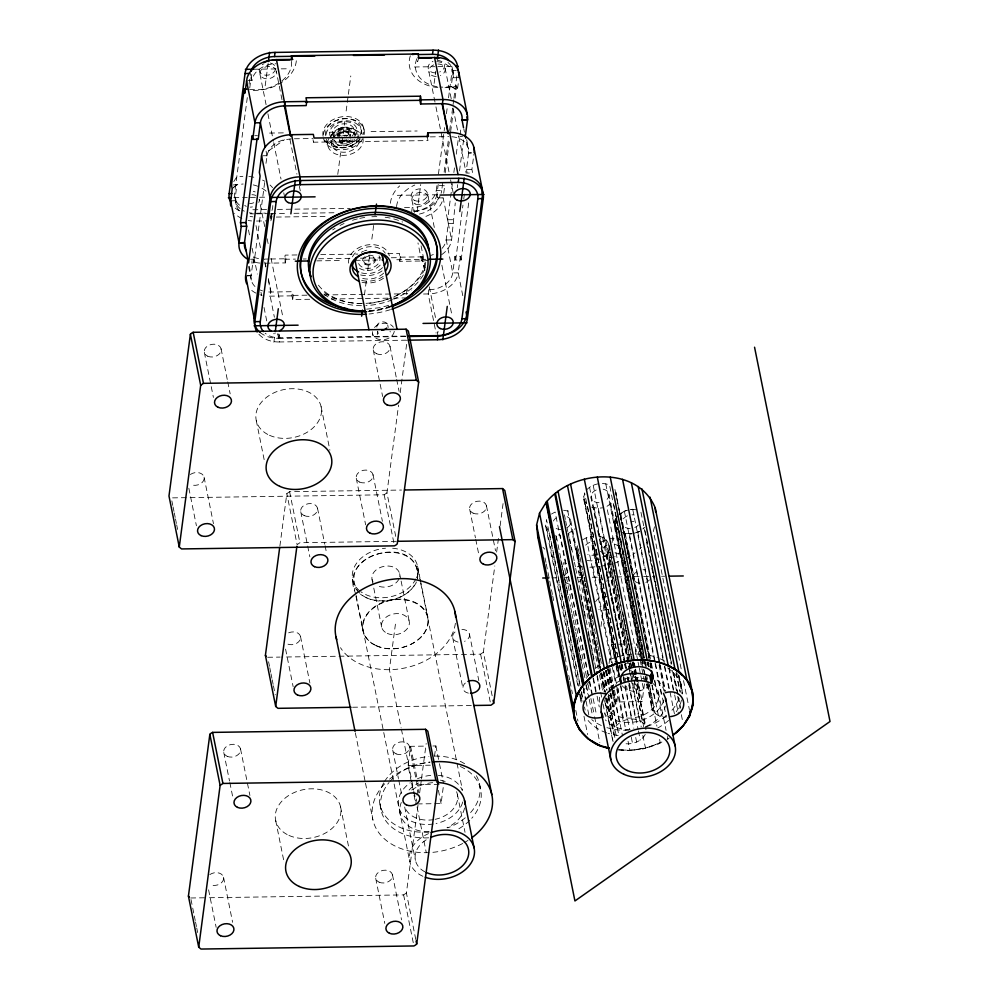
<?xml version="1.0" encoding="UTF-8"?>
<svg xmlns="http://www.w3.org/2000/svg" width="999" height="999" viewBox="0 0 999 999"><rect width="100%" height="100%" fill="white"/><g stroke="black" fill="none" stroke-linecap="round" stroke-linejoin="round"><path stroke-width="0.75" stroke-dasharray="5 3.75" d="M250.574 259.24L253.296 259.203L251.099 275.761A22.103 16.296 -11.3 0 0 255.944 287.387M451.86 136.726A22.103 16.296 -11.3 0 1 468.643 152.872L466.458 169.43L467.182 173.089L472.639 173.014L471.903 169.355L473.901 154.296M270.866 220.816L272.003 216.696L271.266 213.037L270.866 220.816L271.266 213.037L272.552 208.354A32.255 23.776 -11.3 0 0 272.789 204.433M443.718 193.269L444.755 185.339M265.971 163.386L267.47 153.546L269.505 149.35A22.103 16.296 -11.3 0 1 282.48 140.222L290.996 138.836M442.12 248.314A22.103 16.296 -11.3 0 0 446.141 239.997L448.339 223.426L447.602 219.768L452.847 180.12M454.945 256.368L455.681 260.027L461.126 259.952L460.389 256.293L454.945 256.368L452.747 272.927A22.103 16.296 -11.3 0 1 428.758 289.797L428.396 289.822M247.29 97.602L234.603 193.481A22.103 16.296 -11.3 0 0 241.383 206.493M249.063 84.191L250.499 73.427M239.211 210.689A22.103 16.296 -11.3 0 1 236.039 200.674L235.302 197.015L236.95 184.59L233.441 187.4M249.738 87.999L251.199 76.96A22.103 16.296 -11.3 0 1 252.51 72.652M265.185 85.777L268.381 61.538M251.311 262.899L254.033 262.862L264.735 182.03M265.11 263.199L285.352 262.912L284.615 259.253L285.165 255.12L297.54 254.945M273.876 342.22L275.1 333.004M285.352 262.912L285.901 258.778L285.165 255.12M406.406 340.184L279.358 341.97L279.895 337.837L279.171 334.178A22.103 16.296 -11.3 0 1 273.601 333.691M309.715 299.275L292.695 299.513L291.958 295.854L292.507 291.708L270.717 292.02A22.103 16.296 -11.3 0 1 265.147 291.533M292.695 299.513L293.244 295.367L292.507 291.708M427.235 136.925L427.972 140.584L313.524 142.195L313.898 139.435M279.895 546.003L286.825 493.618L289.598 491.67L401.511 490.047M337.762 174.388L340.584 153.059M341.983 142.545L344.767 121.516M346.154 111.001L348.176 95.779M348.376 94.256L350.786 75.974M364.46 294.867L366.283 281.156M367.669 270.642L370.254 251.124M371.853 239.098L373.663 225.399M428.746 260.19A27.635 20.38 -11.3 0 1 421.603 261.001L399.8 261.301L399.063 257.642L399.612 253.509L387.237 253.684M399.8 261.301L400.349 257.168L399.612 253.509M411.7 211.651L412.25 207.517A22.103 16.296 -11.3 0 0 436.238 190.647L441.695 190.572L443.119 179.795M417.132 211.738L420.741 184.503M434.128 83.404L435.739 71.179M406.406 294.243L406.955 290.11L411.551 290.047M395.729 536.388L386.95 492.844L398.576 405.032M400.212 392.707L407.142 340.322M436.238 190.647L437.062 184.49M438.436 174.088L444.605 127.535M446.428 113.686L447.527 105.444M448.539 97.827L452.135 70.592A22.103 16.296 -11.3 0 0 451.96 66.309M382.555 601.423L382.629 600.799M419.405 214.061A22.103 16.296 -11.3 0 0 437.687 197.839L436.95 194.181L438.236 184.515M458.229 83.691L457.355 90.122L451.211 86.538L452.847 74.113A22.103 16.296 -11.3 0 0 448.014 62.5M444.143 172.103L448.414 139.773M449.637 130.544L453.721 99.75M453.921 98.214L457.392 72.053M428.758 289.797L428.209 293.943L436.063 333.079M445.167 172.977L449.612 139.41M450.624 131.781L453.646 108.903M455.069 98.214L456.68 86.014L444.98 87.138A32.255 23.776 -11.3 0 1 439.847 87M453.858 172.49L454.47 167.907M456.281 154.183L458.703 135.876M460.039 135.015L461.038 127.61M395.429 624.163L389.398 669.705L401.086 727.647M441.67 254.67A27.635 20.38 -11.3 0 0 451.598 239.91L455.269 202.922M457.292 187.662L457.692 184.615M459.515 170.891L463.748 138.861M455.681 260.027L462.949 205.12M463.761 199.026L464.76 191.396M417.295 579.308C422.802 543.019 362.737 545.554 354.395 573.851C348.738 608.891 405.906 607.867 416.096 581.78M460.389 256.293L458.204 272.852L463.037 296.94M461.126 259.952L469.006 200.474M411.326 781.78L408.054 765.521L410.589 746.315L426.948 746.078M415.796 803.945L416.77 796.565M416.97 795.079L418.344 784.739L440.646 784.415M415.784 939.497L406.393 892.944L418.019 805.132M419.655 792.806L421.291 780.481M421.491 778.945L426.186 743.506M434.503 756.293L435.876 745.941L432.904 745.991M417.282 803.933L441.083 803.583L443.431 785.851M492.157 695.766L483.379 652.222L494.805 565.946M496.64 552.085L498.888 535.127M500.112 525.886L503.171 502.784M592.769 550.124L593.231 546.615M600.986 626.523L605.519 592.332M606.93 581.693L610.801 552.435L602.297 553.396L602.097 552.672A9.116 6.718 -11.4 0 1 609.565 544.205M612.1 542.569L613.049 535.452M609.078 663.523L611.625 644.318L636.912 643.955L643.169 674.987M644.467 683.853L642.12 701.585L616.833 701.96L618.593 688.661M635.539 654.295L636.912 643.955M627.235 551.273L627.36 548.039L625.998 544.355M260.152 332.517A27.635 20.38 -11.3 0 0 278.434 338.311L279.171 334.178M446.141 239.997L451.598 239.91L443.131 197.765L442.545 200.462A27.635 20.38 -11.3 0 1 423.788 217.12M654.495 526.748L653.396 531.181L681.38 669.954M418.768 57.63L417.632 61.751L416.895 58.092L415.596 62.787A32.255 23.776 -11.3 0 0 438.598 86.863M377.46 331.406L377.26 334.702M417.619 578.246C420.679 532.754 335.814 551.985 355.781 593.818M619.405 676.211L583.728 499.325L584.577 492.894L595.654 547.789L594.805 554.22L619.417 674.824M600.749 670.841L576.773 551.898L577.622 545.466L582.542 569.867M642.22 660.826L614.86 525.112L614.722 521.903L616.72 517.17L614.785 523.501L617.22 529.345M624.6 662.287L603.384 557.067C613.074 551.873 609.69 537.125 598.801 536.401M603.046 704.095L605.506 716.295C616.121 712.749 616.833 700.449 612.824 691.545M606.905 698.214L614.909 737.861C607.504 721.041 638.723 711.375 645.529 726.648C654.62 723.076 663.348 715.933 665.396 705.968M655.556 663.698L666.321 717.082C658.179 717.956 648.289 710.326 652.609 701.673L649.225 684.902M233.754 181.606L236.788 176.923A37.762 27.847 -11.3 0 1 242.869 176.336M416.321 582.504C405.844 601.286 377.834 607.067 360.602 594.33M617.956 515.759C614.447 519.505 613.736 526.036 617.819 529.632M645.254 734.44C641.246 741.795 632.03 744.867 624.063 743.506M270.13 217.158L272.652 213.848M644.18 527.559L642.931 528.971L644.405 527.672M650.187 684.877C643.181 692.532 628.521 694.193 621.865 685.289M639.422 549.238L641.47 547.277M386.95 492.844L384.178 494.792L171.241 497.889M586.613 489.872C592.345 483.816 601.848 481.843 609.552 485.002L620.616 539.897L616.833 538.723L609.34 538.661M574.15 560.751L568.618 533.304L575.199 528.671M637.749 660.539L606.693 506.518L613.286 501.885M620.679 513.049L619.205 514.36L626.373 510.377L620.679 513.049L650.499 660.963M618.93 514.91L624.437 511.213L628.471 509.927M483.379 652.222L480.606 654.17L281.668 657.067M406.393 892.944L403.621 894.904L207.792 897.751M232.205 188.774L236.95 184.59M268.681 150.774L284.415 139.71M600.624 542.157L608.379 538.836M625.998 558.404L635.052 552.959M355.07 143.569L356.368 142.807M396.253 541.321L299.9 542.719L297.115 544.68L286.825 493.618M551.473 514.06L555.119 512.037L588.011 675.199M582.592 539.835L586.238 537.812L593.206 536.201M637.824 532.305L639.647 531.293L635.764 532.954L637.824 532.305L664.572 664.972M667.082 739.198L669.28 737.974M612.649 563.736L601.523 566.183M613.998 563.261L623.401 559.952L643.081 657.554M633.666 533.391L637.712 532.117M595.367 555.581L598.139 554.707M587.162 560.514L591.346 560.876L599.737 559.09M619.717 676.36L618.506 676.748A32.88 24.238 -11.4 0 0 601.41 691.92M649.163 746.99L658.116 744.168L662.687 741.52L650.586 746.69L635.139 749.962L619.58 750.174M589.934 567.257L600.112 566.383M366.558 309.19L379.632 307.68A69.081 50.937 -11.3 0 0 389.797 304.92M591.608 507.142L598.301 508.291L602.597 507.817M632.717 509.24L630.569 509.49L634.802 509.428L632.717 509.24L664.073 664.785M632.267 533.553L625.349 533.516L621.64 532.355M629.432 534.078L631.568 533.841L623.364 533.129L629.432 534.078L655.257 662.175M633.716 749.974L643.056 748.925L660.302 742.944L659.078 736.85M232.842 184.99L243.182 184.003M471.366 152.972L468.631 153.147L465.634 138.174M400.349 257.168L422.152 256.855A22.103 16.296 -11.3 0 0 425.012 256.681M247.015 275.761L251.111 275.499M436.8 61.626A22.103 16.296 -11.3 0 1 453.583 77.785L459.016 77.572M230.607 200.886L236.039 200.674M430.307 136.875L448.688 136.601M256.531 221.041L267.994 220.866M269.056 259.028L264.46 259.091L265.959 266.583M270.579 259.003L285.901 258.778M631.068 521.665L633.928 521.628M592.981 548.451L594.892 548.426M551.947 577.872L559.527 577.759M563.948 577.697L569.942 577.609M577.434 577.497L584.865 577.397M592.32 577.285L601.448 577.147M607.542 577.06L615.147 576.96M616.67 576.935L642.145 576.56M643.643 576.535L654.07 576.386M661.588 576.273L664.685 576.236M267.67 657.267L280.107 657.092M625.449 663.286L634.365 663.161L635.264 667.594M352.572 707.242L472.252 705.506M408.054 765.521L430.357 765.197M190.697 897.989L206.231 897.764M253.546 69.243L279.695 68.881M281.231 68.856L289.41 68.744M414.323 66.983L434.802 66.696M437.874 66.658L452.909 66.446M452.135 70.592L456.231 70.529M269.58 133.067L286.488 132.83M329.533 132.23L357.217 131.843M371.054 131.643L417.157 130.994M254.745 135.702L257.467 135.664M459.852 136.488L462.574 136.451M294.418 138.774L312.787 138.536M262.912 155.769L266.995 155.707M468.643 152.872L471.366 152.835M466.458 169.43L471.903 169.355M233.828 197.627L247.327 197.44M250.399 197.39L258.092 197.278M259.628 197.265L266.97 197.153M397.327 195.329L438.636 194.743M266.596 209.565L254.208 209.74A22.103 16.296 -11.3 0 1 251.373 209.628M277.447 209.403L350.274 208.379M404.508 207.617L412.25 207.517M254.92 213.262L265.322 213.124M256.755 213.836L269.156 213.661M270.704 213.636L287.749 213.399M293.943 213.311L335.776 212.725M276.298 217.07L328.758 216.333M447.602 219.768L453.047 219.693M448.339 223.426L453.783 223.351M320.741 254.608L357.854 254.096M284.615 259.253L295.442 259.103M303.184 258.991L306.268 258.953M318.644 258.778L352.672 258.291M360.402 258.192L380.507 257.904M391.333 257.754L399.063 257.642M316.795 260.864L341.383 260.514M355.219 260.327L382.904 259.94M396.753 259.74L425.949 259.328M247.015 275.824L251.099 275.761L249.013 265.01M293.244 295.367L307.168 295.18M324.176 294.942L407.692 293.768L406.955 290.11M291.958 295.854L270.167 296.154A27.635 20.38 -11.3 0 1 266.633 296.029M423.539 294.006L428.209 293.943A27.635 20.38 -11.3 0 0 458.204 272.852L452.747 272.927L446.203 239.723M331.356 298.963L363.836 298.514M365.384 298.489L391.683 298.127M393.219 298.102L405.594 297.927M405.407 336.064L279.895 337.837A22.103 16.296 -11.3 0 1 265.135 333.204M278.446 338.311L405.681 336.526M247.889 80.569L251.935 80.619A22.103 16.296 -11.3 0 1 275.936 63.749M437.687 197.839L443.081 197.902M582.242 566.845L577.634 566.595L598.239 668.768M618.743 749.812L629.907 750.411L645.516 748.139L642.607 734.402M249.563 89.373L255.657 89.798A32.255 23.776 -11.3 0 0 278.921 83.092M439.335 185.414L444.692 185.789M632.692 509.453L636.788 509.815M563.511 510.252L570.204 511.401M614.934 552.784L625.449 555.144M630.107 729.794C621.153 729.582 611.238 727.247 605.444 719.892M618.244 749.912L629.907 750.411L628.059 741.258M336.089 147.103L337.5 147.29M566.358 563.523L563.536 562.749L586.913 678.646M451.211 86.538L457.417 89.673L456.68 86.014L449.95 87.15A37.762 27.847 -11.3 0 1 443.868 87.725M551.698 556.143L554.32 557.604M608.366 694.792L611.488 696.715L610.876 693.668M618.568 530.457L619.904 531.58M542.894 547.215L544.855 549.2M614.86 525.112L618.344 530.619L646.328 669.38M583.728 499.325L587.225 504.832M576.773 551.898L580.269 557.405M580.019 685.901L546.503 519.68L545.641 526.111L549.138 531.618L580.194 685.639M358.366 591.82L356.131 589.31L353.671 583.416M351.124 145.754L352.247 147.527L351.81 145.33M602.297 553.396L602.784 554.308A9.116 6.718 -11.4 0 0 612.474 557.342M614.934 489.46L650.299 661.7M683.528 680.619L689.372 709.602M680.481 681.605L681.618 687.275M678.958 675.287L682.654 693.593M678.333 675.374L682.03 693.668M676.261 672.564L680.257 692.394M676.073 672.839L679.77 691.133M645.017 530.719L652.397 567.32M652.709 568.843L653.633 573.414M653.933 574.937L654.857 579.52M655.169 581.043L656.093 585.614M656.393 587.137L657.317 591.72M657.629 593.244L671.778 663.386M673.613 672.539L678.234 695.416M678.533 696.94L680.694 707.617M640.971 512.312L671.728 664.81M673.264 672.439L677.26 692.257M646.578 542.37L671.178 664.372M672.414 670.466L676.41 690.297M677.634 696.39L680.094 708.591M681.33 714.685L682.866 722.314M669.143 667.519L674.362 693.443M674.675 694.967L678.371 713.274M668.868 668.206L673.788 692.594M664.884 666.495L674.412 713.773M664.385 666.308L669.305 690.709M660.152 664.747L665.384 690.671M659.49 663.748L665.322 692.719M659.103 665.034L664.335 690.958M624.325 511.026L654.757 662M655.069 663.523L661.213 694.018M658.378 692.22L666.058 730.344M667.295 736.438L667.906 739.485M625.249 533.716L651.086 661.813M651.385 663.348L652.622 669.442M654.77 680.119L662.15 716.72M650.811 662.499L652.035 668.593M654.495 680.794L657.567 696.041M650.599 663.224L651.523 667.807M627.36 515.809A9.116 6.718 -11.4 0 0 622.152 523.563L633.216 578.458A9.116 6.718 -11.4 0 0 641.233 583.391M616.907 498.688L649.812 661.862M650.124 663.386L651.048 667.956M615.546 492.507L649.675 661.775M649.987 663.311L651.523 670.928M648.214 662.037L649.138 666.608M648.026 662.3L648.95 666.87M647.614 662.162L648.526 666.733M652.222 685.039L658.366 715.534M647.252 662.05L647.864 665.109M651.86 684.927L654.632 698.651M647.027 662.162L647.652 665.222M613.898 504.932L615.134 511.026M615.434 512.562L616.358 517.132M616.67 518.656L617.594 523.226M617.894 524.75L618.818 529.333M619.13 530.856L624.974 559.827M625.274 561.351L626.198 565.933M626.51 567.457L627.422 572.027M627.734 573.551L628.658 578.134M628.97 579.657L637.574 622.352M637.886 623.875L638.811 628.458M639.11 629.982L640.034 634.552M640.347 636.076L641.271 640.646M641.57 642.182L642.494 646.753M642.807 648.276L644.343 655.906M645.566 662L646.191 665.047M620.928 541.421L644.904 660.376M645.217 661.9L646.44 667.994M649.4 684.64L655.244 713.611M615.709 518.681L644.305 660.501M644.605 662.025L645.229 665.072M643.393 659.078L644.617 665.172M646.465 674.325L647.702 680.431M648.001 681.955L656.917 726.173M616.096 528.084L642.844 660.751M646.228 677.522L647.152 682.105M647.452 683.628L652.984 711.076M614.722 521.903L642.095 657.617M642.394 659.153L643.319 663.723M647.627 685.077L651.623 704.894M608.853 493.931L619.942 548.876M644.068 669.979L644.992 674.55M645.292 676.073L646.528 682.18M646.828 683.703L651.748 708.104M610.339 504.495L643.244 667.657M643.556 669.193L644.78 675.287M645.092 676.81L646.316 682.916M646.628 684.44L647.24 687.487M605.769 483.816L641.433 660.714M641.745 662.237L642.669 666.808M643.468 676.473L644.655 682.379M638.061 662.062L638.985 666.633M639.298 668.156L640.521 674.263M640.834 675.786L642.057 681.88M642.369 683.403L643.593 689.51M635.564 669.068L642.12 701.585M633.641 661.837L634.877 667.931M635.189 669.455L637.649 681.655M637.949 683.179L639.485 690.809M633.279 662.362L634.203 666.932M609.203 545.017L612.587 561.788M612.899 563.311L613.811 567.882M614.123 569.405L615.047 573.988M615.359 575.511L616.271 580.082M616.583 581.605L617.507 586.188M617.807 587.712L618.731 592.282M619.043 593.806L619.967 598.389M622.727 612.112L623.651 616.683M623.963 618.206L624.887 622.789M625.187 624.313L626.111 628.883M626.423 630.406L627.347 634.989M627.647 636.513L631.343 654.807M631.655 656.331L632.567 660.913M632.879 662.437L634.115 668.531M634.415 670.054L635.339 674.637M635.651 676.161L636.875 682.255M637.187 683.778L646.103 728.009M609.64 549.737L632.092 661.063L607.966 542.045M632.392 662.587L634.852 674.787M635.164 676.311L645.928 729.682M632.255 662.512L634.715 674.712M635.027 676.236L644.867 725.037M608.354 551.436L630.494 661.238M630.794 662.762L643.718 726.81M605.706 539.51L630.307 661.5M630.619 663.024L642.607 722.502M598.301 508.291L629.358 662.312M629.67 663.848L630.594 668.418M630.893 669.942L631.818 674.512M632.13 676.048L633.354 682.142M633.666 683.666L635.202 691.296M593.194 485.239L628.87 662.137M629.17 663.661L630.094 668.231M606.318 554.457L641.221 726.797M602.584 537.574L629.033 668.731M629.333 670.254L639.485 720.579M594.13 507.942L625.187 661.95M625.486 663.486L626.41 668.056M628.259 677.21L629.183 681.78M629.495 683.304L631.031 690.933M589.547 487.262L624.912 662.637M625.224 664.16L626.448 670.254M624.912 663.811L625.836 668.393M627.672 677.547L628.596 682.117M628.908 683.641L638.124 729.395M638.436 730.918L640.284 740.059M596.228 489.972A9.116 6.718 -11.4 0 0 591.021 497.714L624.325 662.974M624.637 664.497L625.249 667.544M627.097 676.698L635.701 719.392M622.015 663.823L623.251 669.917M624.787 677.547L627.247 689.747M621.665 663.723L622.901 669.817M620.953 664.31L622.177 670.416M623.413 676.51L633.865 728.358M635.714 737.512L636.638 742.082M620.766 665.659L622.002 671.753M623.226 677.859L631.53 719.03M587.537 506.356L618.281 658.853M619.517 664.947L621.053 672.577M595.966 549.313L618.094 659.115M619.33 665.209L620.554 671.316M584.964 502.297L617.557 663.935M617.869 665.459L619.405 673.089M583.603 496.116L617.419 663.86M617.732 665.384L619.268 673.014M595.629 560.389L618.993 676.286M620.841 685.439L629.757 729.657M631.293 737.287L632.529 743.381M590.347 536.525L616.171 664.61M616.483 666.146L618.631 676.81M620.479 685.963L627.247 719.517M611.625 644.318L615.796 665.009M616.096 666.483L618.181 676.835M593.006 567.42L625.911 730.581M586.238 537.812L612.062 665.908M612.375 667.444L616.371 687.262M616.683 688.786L623.139 720.816M609.977 667.956L614.148 688.648M614.447 690.134L616.833 701.96M609.003 668.781L612.999 688.611M613.299 690.134L622.527 735.888M608.728 669.467L612.724 689.285M613.036 690.809L619.492 722.839M608.216 668.668L612.524 690.022M607.729 668.831L611.425 687.125M611.725 688.648L615.109 705.431M607.592 668.743L611.9 690.097M612.2 691.62L613.748 699.25M606.443 670.529L609.827 687.3M611.051 693.393L614.123 708.653M606.256 670.791L609.64 687.562M605.831 670.654L610.139 691.995M610.451 693.531L619.055 736.226M605.481 670.541L609.79 691.895M610.089 693.418L616.545 725.449M604.108 672.015L607.479 688.798M608.716 694.892L612.1 711.663M603.746 671.915L607.13 688.686M584.265 577.235L585.189 581.805M585.489 583.329L586.413 587.899M586.725 589.435L591.333 612.3M591.645 613.823L592.569 618.406M603.321 671.778L607.017 690.072M608.241 696.178L616.545 737.349M582.854 571.391L583.766 575.973M584.078 577.497L585.002 582.067M585.314 583.591L586.226 588.174M586.538 589.697L591.146 612.562M591.458 614.098L592.382 618.668M592.682 620.192L596.378 638.486M596.69 640.022L597.602 644.592M597.914 646.116L598.838 650.686M599.15 652.222L600.062 656.793M600.374 658.316L601.91 665.946M603.146 672.04L606.83 690.346M608.066 696.44L614.522 728.458M578.009 554.87L600.761 667.719M601.985 673.813L605.681 692.12M576.635 548.688L600.624 667.644M601.848 673.738L605.544 692.032M606.768 698.139L613.536 731.693M570.779 520.779L581.855 575.674M601.061 672.364L605.057 692.195M606.293 698.289L613.673 734.889M572.265 531.281L600.549 671.578M600.861 673.101L604.545 691.408M605.781 697.502L609.165 714.273M567.682 510.614L599.35 667.682M600.586 673.776L604.27 692.082M605.406 703.471L613.086 741.595M599.462 674.874L602.847 691.645M604.695 700.799L612.999 741.97M574.45 562.275L575.374 566.858M575.686 568.381L587.986 629.382M588.299 630.906L589.21 635.476M589.522 637L596.903 673.601M597.215 675.124L601.823 698.001M564.435 514.822L565.359 519.393M565.659 520.929L566.583 525.499M566.895 527.022L567.819 531.593M568.119 533.129L569.043 537.699M569.355 539.223L570.279 543.793M570.579 545.317L571.503 549.9M580.731 595.641L581.655 600.224M581.955 601.748L582.879 606.318M583.191 607.842L584.115 612.424M584.415 613.948L585.339 618.518M588.111 632.242L589.035 636.825M589.335 638.349L590.259 642.919M590.571 644.442L591.495 649.025M591.795 650.549L592.719 655.119M593.031 656.643L593.955 661.213M597.027 676.473L600.099 691.72M593.406 677.946L596.79 694.73M597.102 696.253L599.25 706.93M593.044 678.483L596.116 693.731M588.511 675.386L560.214 535.089L556.043 534.727L570.491 606.405M589.735 681.48L596.503 715.034M589.248 681.306L591.708 693.506M588.136 684.752L589.672 692.369M590.909 698.476L594.293 715.247M594.592 716.77L599.825 742.694M570.804 607.929L571.728 612.499M572.027 614.023L572.951 618.593M573.264 620.129L574.188 624.7M574.487 626.223L575.412 630.794M575.724 632.33L576.648 636.9M576.947 638.423L584.952 678.071M586.488 685.701L588.948 697.901M589.248 699.425L592.632 716.196M555.769 535.402L556.693 539.984M560.689 559.802L561.613 564.373M561.925 565.909L562.849 570.479M563.149 572.002L564.073 576.573M564.385 578.109L565.309 582.679M565.609 584.203L566.533 588.773M566.845 590.297L567.769 594.88M576.985 640.621L577.909 645.204M578.221 646.728L579.145 651.298M579.445 652.822L580.369 657.404M580.681 658.928L581.605 663.498M585.901 684.852L587.749 694.005M583.316 687.562L585.776 699.762M586.088 701.286L589.16 716.533M583.279 688.985L585.426 699.662M581.43 691.745L582.966 699.362M584.502 706.992L585.114 710.039M581.243 692.007L583.391 702.684M546.89 529.083L578.558 686.151M580.094 693.781L581.63 701.41M545.641 526.111L578.246 687.762M579.47 693.855L581.206 702.534M583.978 716.258L587.662 734.552M545.042 557.892L545.966 562.462M546.278 563.985L552.422 594.48M552.734 596.003L553.658 600.586M557.654 620.404L558.578 624.987M558.878 626.51L559.802 631.081M560.114 632.604L561.038 637.187M561.338 638.711L562.262 643.281M562.574 644.805L563.498 649.387M563.798 650.911L564.722 655.481M565.034 657.005L568.419 673.788M568.718 675.312L569.642 679.882M569.954 681.405L572.415 693.606M575.799 710.376L577.946 721.053M486.438 505.744L495.529 550.799M469.68 509.303L475.437 537.837M475.736 539.335L478.771 554.358M480.606 654.17L490.596 703.733M461.925 629.445A8.566 6.319 -11.4 0 1 469.455 634.09L478.833 680.631M452.697 637.637L462.987 688.698M479.445 783.603L480.581 789.272M390.01 346.366L396.366 377.897M396.678 379.408L399.101 391.421M417.532 566.033L419.955 578.046M420.254 579.545L427.834 617.082M418.007 569.755L420.404 581.643M420.704 583.129L462.4 789.947M373.251 349.925L382.642 396.478M457.342 794.205L465.034 832.329M435.876 745.941L439.16 762.2M439.46 763.686L443.331 782.891M384.178 494.792L393.868 542.844M399.625 573.651L400.824 579.595M401.123 581.093L409.215 621.228M438.399 790.284L441.083 803.583M373.014 474.7L382.405 521.253M410.589 746.315L417.744 781.78M356.256 478.259L365.646 524.812M409.465 746.478L418.843 793.019M372.053 579.507L381.655 627.085M401.398 729.17L413.698 790.172M413.998 791.695L415.846 800.848M417.082 806.942L426.298 852.696M411.625 783.253L413.711 793.606M414.011 795.079L415.197 800.998M404.682 806.98L415.434 860.364M392.707 750.024L398.451 778.558M398.763 780.069L402.085 796.578M321.104 406.655L329.882 450.199M356.081 595.304L409.765 861.563M352.672 579.807L354.782 590.322M355.994 596.328L362.962 630.869M403.621 894.904L413.311 942.956M379.982 804.719L381.131 810.401M392.47 874.812L401.548 919.854M317.507 508.204L324.775 544.243M325.087 545.741L326.598 553.246M355.344 732.854L365.184 781.655M365.497 783.179L372.877 819.779M375.711 878.371L384.79 923.413M300.761 511.763L309.84 556.805M289.598 491.67L299.9 542.719M340.547 806.755L348.726 847.302M300.524 636.538L309.902 683.091M256.243 420.429L264.723 462.475M285.577 649.113L293.144 686.65M221.079 348.826L227.435 380.357M227.747 381.855L230.17 393.868M268.581 661.775L269.493 666.283M269.792 667.782L270.704 672.29M271.004 673.788L271.915 678.296M272.215 679.795L273.127 684.303M273.426 685.801L275.249 694.804M204.32 352.385L213.411 397.427M275.687 820.541L284.166 862.587M204.083 477.16L213.474 523.713M188.848 488.224L196.416 525.761M240.534 748.925L249.912 795.479M223.776 752.484L229.52 781.018M229.832 782.517L232.854 797.539M171.853 500.886L172.765 505.394M173.064 506.893L173.976 511.401M174.276 512.899L175.175 517.407M175.487 518.906L176.386 523.414M176.698 524.912L177.597 529.42M223.539 877.259L232.617 922.314M208.591 889.834L216.159 927.372M190.996 899.5L194.018 914.51M194.33 916.008L195.23 920.516M195.542 922.015L196.441 926.523M196.741 928.021L197.652 932.529M452.672 69.843L453.409 73.501M466.67 139.61L468.469 148.601M452.847 74.113L453.583 77.785M463.836 128.921L464.435 132.18M437.874 63.998A8.292 6.119 -11.3 0 1 445.154 68.494L451.248 98.876M453.084 107.992L457.654 130.769M458.866 136.851L466.183 173.302M433.678 64.885A8.292 6.119 -11.3 0 0 428.933 71.928L435.639 105.345M435.951 106.868L449.051 172.19M450.574 179.783L453.321 193.456M428.159 196.828L434.865 230.245M441.87 265.185L451.935 315.322M411.95 200.262L414.385 212.425M421.091 245.841L425.961 270.142M429.32 286.85L435.714 318.756M424.85 270.329L422.152 256.855L421.603 261.001L417.982 242.932M437.949 335.614L437.212 331.955A22.103 16.296 -11.3 0 0 440.072 331.768M421.79 256.88L424.5 270.354M363.636 127.735L364.086 129.932M361.376 130.507L362.15 134.353M354.92 133.404L355.282 135.227A11.051 8.154 -11.3 0 0 344.131 129.333A11.051 8.154 -11.3 0 0 333.566 137.675M350.587 134.316L350.736 135.052M390.085 331.218L390.234 331.955M349.662 135.277L350.249 138.212M387.687 324.862L388.211 327.497M377.672 331.106L378.196 333.741M372.565 333.791L372.939 335.627M331.83 144.78L330.956 140.384A13.811 10.19 -11.3 0 0 343.094 147.877A13.811 10.19 -11.3 0 0 357.28 140.022M326.498 139.236L327.784 145.642M313.037 139.748L313.524 142.195M282.005 99.725L276.211 70.867A8.292 6.119 -11.3 0 1 265.871 78.721A8.292 6.119 -11.3 0 1 261.875 69.118A8.292 6.119 -11.3 0 1 275.587 69.381M289.922 139.223L296.928 174.163M299.375 186.313L300.287 190.871M259.99 74.301L266.084 104.683M267.919 113.799L273.401 141.146M273.701 142.657L281.019 179.121M283.766 192.795L284.365 195.829M251.199 76.96L251.935 80.619M266.096 151.211L266.945 155.981M264.698 226.548L259.216 199.201A8.292 6.119 -11.3 0 1 257.779 203.933M267.145 238.699L268.356 244.78M271.104 258.454L282.992 317.694M268.356 278.559L271.066 292.033M264.71 262.075L265.909 268.069M268.306 280.045L270.717 292.02L270.167 296.154L274.388 317.232M256.006 225.587L261.139 251.174M277.71 333.791L278.621 338.311M248.489 229.982L249.7 236.064M252.135 248.214L257.317 274.038M260.976 292.27L261.588 295.304M264.023 307.455L267.382 324.163M253.296 259.203L254.033 262.862M235.477 201.286L236.214 204.945M248.576 266.571L251.273 280.045M616.171 492.432L616.296 495.641M291.558 61.414L291.596 64.523A32.255 23.776 -11.3 0 1 279.945 82.405M456.555 791.707A27.073 19.968 -11.4 0 1 435.177 819.33M433.791 819.592A27.073 19.968 -11.4 0 1 404.707 806.717M409.078 790.022A27.073 19.968 -11.4 0 1 418.569 783.029M440.359 780.144A27.073 19.968 -11.4 0 1 445.379 781.58M462.762 801.935A32.88 24.238 -11.4 0 1 436.101 823.501M433.279 824.013A32.88 24.238 -11.4 0 1 400.587 811.625A32.88 24.238 -11.4 0 1 410.239 782.754M417.47 778.733A32.88 24.238 -11.4 0 1 432.704 775.249M438.324 775.349A32.88 24.238 -11.4 0 1 462.3 790.571M422.889 876.298A32.88 24.238 -11.4 0 1 428.534 833.641M424.862 871.815A27.073 19.968 -11.4 0 1 428.409 838.548M464.547 807.966A32.88 24.238 -11.4 0 1 446.99 827.684M429.071 831.792A32.88 24.238 -11.4 0 1 401.298 802.484M411.713 790.072A32.88 24.238 -11.4 0 1 434.19 782.567M467.969 840.409A60.789 44.818 -11.4 0 1 464.036 842.756M462.674 843.493A60.789 44.818 -11.4 0 1 386.7 840.783A60.789 44.818 -11.4 0 1 385.327 783.091M389.548 779.17A60.789 44.818 -11.4 0 1 429.77 762.2M455.382 623.289A60.789 44.818 -11.4 0 1 405.119 667.919A60.789 44.818 -11.4 0 1 340.509 647.689M398.901 579.12A14.098 10.39 -11.4 0 1 377.684 585.826M373.102 582.03A14.098 10.39 -11.4 0 1 383.591 566.433A14.098 10.39 -11.4 0 1 399.737 576.373M288.649 632.817A8.566 6.319 -11.4 0 1 300.587 638.199A8.566 6.319 -11.4 0 1 287.188 643.93M392.632 548.226A33.154 24.451 -11.4 0 1 416.396 577.622M415.834 578.896A33.154 24.451 -11.4 0 1 360.776 591.695M359.652 590.821A33.154 24.451 -11.4 0 1 355.507 564.872A33.154 24.451 -11.4 0 1 385.539 548.214M469.455 634.09A8.566 6.319 -11.4 0 1 464.56 641.358M458.066 642.095A8.566 6.319 -11.4 0 1 455.694 631.418M468.356 693.144A8.566 6.319 -11.4 0 1 465.996 682.467M663.798 699.949A32.88 24.238 -11.4 0 1 637.974 721.328A32.88 24.238 -11.4 0 1 604.645 713.711M599.35 702.16A32.88 24.238 -11.4 0 1 599.987 695.741M657.117 680.094A32.88 24.238 -11.4 0 1 664.048 691.008M652.672 683.216A27.073 19.968 -11.4 0 1 639.622 716.433A27.073 19.968 -11.4 0 1 605.182 698.226M610.114 688.036A27.073 19.968 -11.4 0 1 647.564 680.082M599.987 543.531A9.116 6.718 -11.4 0 1 600.324 551.76M596.703 554.308A9.116 6.718 -11.4 0 1 587.712 554.433M585.651 545.154A9.116 6.718 -11.4 0 1 593.893 541.62M567.145 516.683A9.116 6.718 -11.4 0 1 567.582 527.41M560.963 529.495A9.116 6.718 -11.4 0 1 554.87 527.597M553.409 521.028A9.116 6.718 -11.4 0 1 556.143 517.932M638.411 524.962A9.116 6.718 -11.4 0 1 634.777 527.509M630.169 528.496A9.116 6.718 -11.4 0 1 622.152 523.563M631.98 514.835A9.116 6.718 -11.4 0 1 634.278 515.034M578.209 571.59A9.116 6.718 -11.4 0 1 578.646 582.305M569.73 584.203A9.116 6.718 -11.4 0 1 565.933 582.492M564.485 575.923A9.116 6.718 -11.4 0 1 567.22 572.827M611.051 598.426A9.116 6.718 -11.4 0 1 612.512 604.994M607.767 609.203A9.116 6.718 -11.4 0 1 598.776 609.34M595.604 601.71A9.116 6.718 -11.4 0 1 607.255 596.715M649.475 579.87A9.116 6.718 -11.4 0 1 645.854 582.417M633.154 576.698A9.116 6.718 -11.4 0 1 638.423 570.716M643.044 569.73A9.116 6.718 -11.4 0 1 645.342 569.929M614.223 544.143A9.116 6.718 -11.4 0 1 619.467 552.422L618.356 554.083A9.116 6.718 -11.4 0 1 614.735 556.63M603.134 489.185A9.116 6.718 -11.4 0 1 605.656 500.561M599.038 502.647A9.116 6.718 -11.4 0 1 591.021 497.714M681.505 699.949A50.837 37.487 -11.4 0 1 676.273 711.738M668.593 720.454A50.837 37.487 -11.4 0 1 657.779 727.959M618.206 735.476A50.837 37.487 -11.4 0 1 608.041 733.303M606.593 732.829A50.837 37.487 -11.4 0 1 585.951 717.519M581.518 701.398A50.837 37.487 -11.4 0 1 589.16 681.643M667.594 667.944A50.837 37.487 -11.4 0 1 682.03 697.115M679.07 698.538A50.837 37.487 -11.4 0 1 671.64 710.576M666.296 715.771A50.837 37.487 -11.4 0 1 645.978 726.847M628.608 730.144A50.837 37.487 -11.4 0 1 606.905 727.634M601.311 725.511A50.837 37.487 -11.4 0 1 591.733 719.617M580.744 701.36A50.837 37.487 -11.4 0 1 580.456 694.305M586.363 678.271A50.837 37.487 -11.4 0 1 589.847 673.751M595.192 668.568A50.837 37.487 -11.4 0 1 602.372 663.461M610.052 659.552A50.837 37.487 -11.4 0 1 629.944 654.42M635.789 654.083A50.837 37.487 -11.4 0 1 644.43 654.532M648.588 655.194A50.837 37.487 -11.4 0 1 657.454 657.692M660.177 658.816A50.837 37.487 -11.4 0 1 665.272 661.513M677.422 673.713A50.837 37.487 -11.4 0 1 680.881 691.445M209.79 874.6A8.566 6.319 -11.4 0 1 221.241 874.05A8.566 6.319 -11.4 0 1 221.591 882.629A8.566 6.319 -11.4 0 1 210.202 884.664M190.334 474.488A8.566 6.319 -11.4 0 1 201.786 473.951A8.566 6.319 -11.4 0 1 202.148 482.517A8.566 6.319 -11.4 0 1 190.747 484.552M252.435 206.893A8.292 6.119 -11.3 0 1 250.287 207.13M246.303 206.356A8.292 6.119 -11.3 0 1 244.743 205.394M251.935 194.718A8.292 6.119 -11.3 0 1 255.906 195.492M445.154 68.494A8.292 6.119 -11.3 0 1 440.422 75.524M436.226 76.424A8.292 6.119 -11.3 0 1 428.933 71.928M251.561 220.941A27.635 20.38 -11.3 0 1 248.139 220.467M241.845 218.481A27.635 20.38 -11.3 0 1 234.553 213.274M260.027 263.099A27.635 20.38 -11.3 0 1 251.286 261.064M262.1 295.317A27.635 20.38 -11.3 0 1 259.94 294.73M255.956 293.119A27.635 20.38 -11.3 0 1 251.698 290.372M437.862 87.562A37.762 27.847 -11.3 0 1 410.327 55.769M390.397 203.259A37.762 27.847 -11.3 0 1 399.662 185.889M248.876 176.498A37.762 27.847 -11.3 0 1 257.405 178.122M262.55 180.095A37.762 27.847 -11.3 0 1 264.91 181.319M270.055 185.04A37.762 27.847 -11.3 0 1 272.577 187.675M296.341 60.802A37.762 27.847 -11.3 0 1 283.853 80.894M282.692 81.731A37.762 27.847 -11.3 0 1 251.248 90.285M323.102 136.326A20.729 15.285 -11.3 0 1 344.53 116.533A20.729 15.285 -11.3 0 1 363.137 134.453M360.04 139.548A20.729 15.285 -11.3 0 1 324.638 140.047M390.447 309.628A72.39 53.384 -11.3 0 1 369.081 313.986M396.553 206.606A32.255 23.776 -11.3 0 1 414.785 185.027M253.234 184.902A32.255 23.776 -11.3 0 1 257.842 186.289M262 188.249A32.255 23.776 -11.3 0 1 267.645 192.657M252.085 213.162A22.103 16.296 -11.3 0 1 249.35 212.787M244.305 211.201A22.103 16.296 -11.3 0 1 242.095 210.027M240.147 208.629A22.103 16.296 -11.3 0 1 235.302 197.015M436.95 194.181A22.103 16.296 -11.3 0 1 412.962 211.051M252.822 216.82A22.103 16.296 -11.3 0 1 250.075 216.446M382.555 267.645A17.957 13.249 -11.3 0 1 359.965 272.427M352.422 256.893A17.957 13.249 -11.3 0 1 368.519 246.828A17.957 13.249 -11.3 0 1 385.289 253.184M380.182 265.135A13.811 10.19 -11.3 0 1 358.466 267.582M361.351 252.322A13.811 10.19 -11.3 0 1 363.436 251.261M364.548 250.836A13.811 10.19 -11.3 0 1 366.858 250.187M376.873 327.16A5.532 4.071 -11.3 0 1 382.829 321.865A5.532 4.071 -11.3 0 1 387.4 327.01M394.28 331.343A11.051 8.154 -11.3 0 1 382.28 339.785A11.051 8.154 -11.3 0 1 372.477 331.656M374.488 327.497A11.051 8.154 -11.3 0 1 393.369 327.222M424.975 268.906A60.789 44.83 -11.3 0 1 393.381 296.953M388.049 299.001A60.789 44.83 -11.3 0 1 321.965 290.734M390.946 306.206A60.789 44.83 -11.3 0 1 368.406 310.989M391.396 305.806A58.029 42.795 -11.3 0 1 367.769 310.814M383.529 278.221A20.729 15.285 -11.3 0 1 360.814 281.905M383.166 276.398A20.729 15.285 -11.3 0 1 360.452 280.07M383.653 273.127A17.957 13.249 -11.3 0 1 361.064 277.922M333.204 135.852A11.051 8.154 -11.3 0 1 346.616 127.46A11.051 8.154 -11.3 0 1 354.345 137.687M352.997 139.698A11.051 8.154 -11.3 0 1 334.116 139.96M332.542 139.423A13.811 10.19 -11.3 0 0 343.981 152.26A13.811 10.19 -11.3 0 0 358.866 139.048L357.992 134.665A13.811 10.19 -11.3 0 0 344.056 127.285A13.811 10.19 -11.3 0 0 330.844 137.712M334.24 136.9A13.811 10.19 -11.3 0 1 357.842 136.576M323.376 134.515A20.729 15.285 -11.3 0 1 348.514 118.794A20.729 15.285 -11.3 0 1 363.024 137.974M362.312 139.261A20.729 15.285 -11.3 0 1 340.871 149.75A20.729 15.285 -11.3 0 1 323.539 138.524M326.099 134.478A17.957 13.249 -11.3 0 1 347.128 120.804A17.957 13.249 -11.3 0 1 360.939 136.326M360.452 137.475A17.957 13.249 -11.3 0 1 344.355 147.54A17.957 13.249 -11.3 0 1 327.585 141.171M362.924 138.187A17.957 13.249 -11.3 0 1 343.569 155.369A17.957 13.249 -11.3 0 1 328.708 138.674M330.906 135.402A17.957 13.249 -11.3 0 1 361.576 134.977M346.803 139.947A6.631 4.895 -11.3 0 1 340.259 140.047M337.562 135.789A6.631 4.895 -11.3 0 1 344.767 130.719A6.631 4.895 -11.3 0 1 350.649 135.602M349.962 140.347A5.532 4.071 -11.3 0 1 343.581 143.469A5.532 4.071 -11.3 0 1 339.385 139.435M342.582 135.802A5.532 4.071 -11.3 0 1 349.076 136.376M346.503 139.972A5.532 4.071 -11.3 0 1 341.046 140.047M338.798 136.501A5.532 4.071 -11.3 0 1 344.792 132.28A5.532 4.071 -11.3 0 1 349.7 136.351M354.72 139.523A11.051 8.154 -11.3 0 1 343.369 145.804A11.051 8.154 -11.3 0 1 333.654 139.81M348.414 139.872A6.631 4.895 -11.3 0 1 339.161 139.997M337.712 136.513A6.631 4.895 -11.3 0 1 344.905 131.456A6.631 4.895 -11.3 0 1 350.786 136.339M433.341 254.483A22.103 16.296 -11.3 0 1 430.656 255.482M262.537 290.871A22.103 16.296 -11.3 0 1 260.102 289.96M258.541 258.591A22.103 16.296 -11.3 0 1 251.286 255.844M379.058 255.856A11.051 8.154 -11.3 0 1 372.227 267.72A11.051 8.154 -11.3 0 1 358.254 262.425M382.068 270.904A20.729 15.285 -11.3 0 1 359.34 274.588M348.576 263.112A20.729 15.285 -11.3 0 1 366.645 245.042A20.729 15.285 -11.3 0 1 389.335 255.831M425.786 262.163A58.029 42.795 -11.3 0 1 392.694 297.377M391.321 297.939A58.029 42.795 -11.3 0 1 366.296 303.496M361.825 303.609A58.029 42.795 -11.3 0 1 317.42 283.766M332.667 229.957A58.029 42.795 -11.3 0 1 335.04 228.371M340.097 225.437A58.029 42.795 -11.3 0 1 344.081 223.476M352.485 220.28A58.029 42.795 -11.3 0 1 358.341 218.681M359.815 218.356A58.029 42.795 -11.3 0 1 365.784 217.32M371.84 216.758A58.029 42.795 -11.3 0 1 379.283 216.733M385.164 217.245A58.029 42.795 -11.3 0 1 402.659 222.078M423.339 274.9A60.789 44.83 -11.3 0 1 393.818 299.151M392.52 299.688A60.789 44.83 -11.3 0 1 365.871 305.582M361.476 305.682A60.789 44.83 -11.3 0 1 323.526 293.831M279.358 341.97A27.635 20.38 -11.3 0 1 258.803 334.178M390.234 307.105A69.081 50.937 -11.3 0 1 368.156 311.601M333.379 136.301A11.051 8.154 -11.3 0 1 344.468 123.751A11.051 8.154 -11.3 0 1 352.26 136.039M345.13 139.997A11.051 8.154 -11.3 0 1 339.485 140.072M330.881 137.375A13.811 10.19 -11.3 0 1 342.944 121.791A13.811 10.19 -11.3 0 1 356.181 134.528M351.074 139.835A13.811 10.19 -11.3 0 1 332.767 139.485M339.535 136.376A6.631 4.895 -11.3 0 1 338.786 128.908A6.631 4.895 -11.3 0 1 348.801 128.771A6.631 4.895 -11.3 0 1 346.066 136.289M341.433 136.051A5.532 4.071 -11.3 0 1 339.223 129.72A5.532 4.071 -11.3 0 1 348.151 129.595A5.532 4.071 -11.3 0 1 344.255 136.014M325.799 135.752A17.957 13.249 -11.3 0 1 345.154 118.581A17.957 13.249 -11.3 0 1 360.015 135.277M357.817 138.549A17.957 13.249 -11.3 0 1 327.834 139.947M437.162 60.464A8.292 6.119 -11.3 0 1 444.443 64.96A8.292 6.119 -11.3 0 1 439.71 71.99M435.514 72.89A8.292 6.119 -11.3 0 1 428.234 68.394A8.292 6.119 -11.3 0 1 432.967 61.351M270.304 63.024A8.292 6.119 -11.3 0 1 274.787 71.066A8.292 6.119 -11.3 0 1 263.199 74.725A8.292 6.119 -11.3 0 1 260.727 66.046M262.2 64.735A8.292 6.119 -11.3 0 1 264.023 63.736M253.771 202.71A8.292 6.119 -11.3 0 1 249.575 203.596M253.309 191.358A8.292 6.119 -11.3 0 1 255.195 191.958M253.659 213.873A27.635 20.38 -11.3 0 1 250.125 213.749M239.448 210.839A27.635 20.38 -11.3 0 1 233.117 206.081M441.695 190.572A27.635 20.38 -11.3 0 1 441.108 193.269M440.059 195.941A27.635 20.38 -11.3 0 1 412.899 211.613M460.289 766.483A50.837 37.487 -11.4 0 1 471.753 818.243M469.742 820.379A50.837 37.487 -11.4 0 1 458.004 829.257M428.721 837.811A50.837 37.487 -11.4 0 1 385.901 820.966A50.837 37.487 -11.4 0 1 389.023 782.517M389.96 781.418A50.837 37.487 -11.4 0 1 430.045 762.087M476.386 775.711A50.837 37.487 -11.4 0 1 470.604 812.574M465.259 817.769A50.837 37.487 -11.4 0 1 447.714 827.871M429.046 832.042A50.837 37.487 -11.4 0 1 383.853 782.617M384.565 781.43A50.837 37.487 -11.4 0 1 428.908 756.418M434.752 756.068A50.837 37.487 -11.4 0 1 467.669 765.871M376.398 645.729A32.88 24.238 -11.4 0 0 427.859 623.688A32.88 24.238 -11.4 0 0 382.043 603.059A32.88 24.238 -11.4 0 0 376.398 645.729M387.275 633.403A14.098 10.39 -11.4 0 0 409.328 623.963A14.098 10.39 -11.4 0 0 389.697 615.122A14.098 10.39 -11.4 0 0 387.275 633.403M304.171 515.596A8.566 6.319 -11.4 0 0 317.582 509.852A8.566 6.319 -11.4 0 0 305.644 504.483A8.566 6.319 -11.4 0 0 304.171 515.596M473.101 513.149A8.566 6.319 -11.4 0 0 486.513 507.405A8.566 6.319 -11.4 0 0 474.575 502.022A8.566 6.319 -11.4 0 0 473.101 513.149M376.198 645.729A33.154 24.451 -11.4 0 0 428.096 623.501A33.154 24.451 -11.4 0 0 381.893 602.697A33.154 24.451 -11.4 0 0 376.198 645.729M288.923 835.401A33.154 24.451 -11.4 0 0 340.809 813.174A33.154 24.451 -11.4 0 0 294.618 792.369A33.154 24.451 -11.4 0 0 288.923 835.401M379.133 882.204A8.566 6.319 -11.4 0 0 392.532 876.473A8.566 6.319 -11.4 0 0 380.594 871.091A8.566 6.319 -11.4 0 0 379.133 882.204M396.116 753.87A8.566 6.319 -11.4 0 0 409.528 748.126A8.566 6.319 -11.4 0 0 397.59 742.756A8.566 6.319 -11.4 0 0 396.116 753.87M227.185 756.318A8.566 6.319 -11.4 0 0 240.597 750.586A8.566 6.319 -11.4 0 0 228.659 745.204A8.566 6.319 -11.4 0 0 227.185 756.318M269.48 435.289A33.154 24.451 -11.4 0 0 321.366 413.062A33.154 24.451 -11.4 0 0 275.175 392.27A33.154 24.451 -11.4 0 0 269.48 435.289M359.677 482.105A8.566 6.319 -11.4 0 0 373.089 476.361A8.566 6.319 -11.4 0 0 361.151 470.991A8.566 6.319 -11.4 0 0 359.677 482.105M376.673 353.758A8.566 6.319 -11.4 0 0 390.085 348.027A8.566 6.319 -11.4 0 0 378.146 342.645A8.566 6.319 -11.4 0 0 376.673 353.758M207.742 356.218A8.566 6.319 -11.4 0 0 221.154 350.474A8.566 6.319 -11.4 0 0 209.216 345.105A8.566 6.319 -11.4 0 0 207.742 356.218M415.259 203.983A8.292 6.119 -11.3 0 0 428.234 198.439A8.292 6.119 -11.3 0 0 416.683 193.232A8.292 6.119 -11.3 0 0 415.259 203.983M365.222 264.485A6.631 4.895 -11.3 0 0 375.599 260.04A6.631 4.895 -11.3 0 0 366.371 255.869A6.631 4.895 -11.3 0 0 365.222 264.485M365.871 263.748A5.532 4.071 -11.3 0 0 374.513 260.052A5.532 4.071 -11.3 0 0 366.82 256.581A5.532 4.071 -11.3 0 0 365.871 263.748M414.548 200.449A8.292 6.119 -11.3 0 0 427.522 194.905A8.292 6.119 -11.3 0 0 415.971 189.698A8.292 6.119 -11.3 0 0 414.548 200.449"/><path stroke-width="1.5" d="M246.316 251.061A22.103 16.296 -11.3 0 1 244.493 242.832L246.691 226.261L245.954 222.602L257.068 138.724M244.88 93.107L247.078 77.984A27.635 20.38 -11.3 0 1 272.902 59.84L276.473 59.603L290.746 135.827M459.016 77.572L459.153 75A27.635 20.38 -11.3 0 0 438.062 57.517L418.169 57.642M190.397 334.24L168.981 496.003L179.271 547.065L181.543 548.938L394.468 545.854L396.004 544.992L397.24 543.893L418.668 382.13L408.366 331.081L406.106 329.195L193.169 332.292L191.633 333.142L190.397 334.24L200.687 385.302L179.271 547.065M231.431 203.858A27.635 20.38 -11.3 0 1 229.146 193.556L245.042 73.501A27.635 20.38 -11.3 0 1 275.037 52.41L433.079 50.187A27.635 20.38 -11.3 0 1 457.592 70.504M246.878 89.186L244.206 88.998L231.468 185.115L232.205 188.774L230.469 203.446A27.635 20.38 -11.3 0 0 230.806 206.094M247.54 259.178A27.635 20.38 -11.3 0 1 239.048 242.907L241.234 226.348L240.509 222.677L252.023 135.739L252.747 139.398L258.204 139.323L260.389 122.765A22.103 16.296 -11.3 0 1 284.39 105.906L306.181 105.594L306.73 101.448L305.994 97.79L420.442 96.191L421.178 99.85L420.629 103.983L442.432 103.684A22.103 16.296 -11.3 0 1 462.038 119.93L463.524 127.685M252.747 139.398L254.945 122.84L246.491 80.694M268.381 61.538L269.605 52.323M250.974 71.254A22.103 16.296 -11.3 0 1 274.488 56.556L275.037 52.41M246.678 283.741A27.635 20.38 -11.3 0 1 245.654 275.849L247.852 259.278M474.1 152.797A27.635 20.38 -11.3 0 0 449.587 132.48L427.784 132.78L428.521 136.438L314.073 138.049L313.336 134.39L291.546 134.703A27.635 20.38 -11.3 0 0 261.551 155.782L259.353 172.34L260.09 175.999L248.576 262.937L244.505 242.557L239.048 242.907L230.594 200.749M257.13 331.955A27.635 20.38 -11.3 0 1 254.845 321.653L270.741 201.598A27.635 20.38 -11.3 0 1 300.736 180.507L458.778 178.284A27.635 20.38 -11.3 0 1 483.291 198.601L467.395 318.669A27.635 20.38 -11.3 0 1 437.4 339.747L409.503 340.147M306.73 101.448L284.94 101.761L284.39 105.906L290.397 135.852M263.461 331.593A22.103 16.296 -11.3 0 1 260.289 321.578L276.186 201.523A22.103 16.296 -11.3 0 1 300.187 184.653L458.229 182.43A22.103 16.296 -11.3 0 1 477.834 198.689L483.291 198.601M188.424 896.115L209.84 734.352L211.076 733.254L212.612 732.392L425.549 729.307L427.809 731.181L438.111 782.242L416.695 944.005L415.447 945.104L413.911 945.953L200.986 949.05L198.714 947.164L188.424 896.115L189.373 897.177M275.299 331.493L278.309 308.766M290.871 213.873L295.304 180.419M198.714 947.164L220.13 785.401L209.84 734.352M408.778 336.476L436.838 336.089A27.635 20.38 -11.3 0 0 466.633 315.147L482.567 194.817A27.635 20.38 -11.3 0 0 458.216 174.625L299.825 176.86L300.187 184.653L300.736 180.507M351.024 707.267L277.972 708.328L275.699 706.443L265.409 655.381L279.683 547.539M275.699 706.443L296.915 546.216M361.638 316.183L362.45 310.09M375.075 214.735L376.486 204.071M420.629 103.983L419.905 100.325L420.442 96.191M448.976 60.564A22.103 16.296 -11.3 0 0 432.53 54.333L433.079 50.187M437.337 59.166L438.549 49.95M427.235 136.925L427.784 132.78M437.4 339.747L437.949 335.614A22.103 16.296 -11.3 0 0 461.938 318.743L467.395 318.669M458.229 182.43L458.778 178.284M465.297 136.413L467.495 119.855L466.883 116.846M442.832 339.835L447.252 306.393M459.815 211.501L464.248 178.047M461.938 318.743L477.834 198.689M473.801 705.481L490.896 705.232L493.668 703.271L515.097 541.508L504.795 490.459L502.534 488.573L404.62 489.997M579.045 691.221C563.586 714.297 583.491 745.192 609.365 748.176L598.176 745.029L591.371 740.846M620.017 677.821L621.191 683.678C614.747 662.175 662.537 660.152 651.286 683.241C631.331 674.687 598.726 687.2 601.198 711.987L610.801 759.565M600.436 745.741L588.586 739.135L579.795 730.207L574.65 719.567L537.749 536.575L536.6 524.962L539.535 513.149L545.991 502.509C572.227 470.029 637.175 464.872 655.182 507.754L692.082 690.746L693.306 704.295L691.171 711.313M693.231 702.372L689.71 716.108L685.277 722.689M573.613 710.801L574.65 719.567L573.426 706.031L575.037 700.187M573.426 706.031L575.561 699.013M575.049 700.062L581.218 687.362L590.871 677.459L583.254 684.952L546.353 501.96M581.905 687.125L582.879 685.501L545.991 502.509M675.861 732.866L683.478 725.361L690.297 714.173L689.685 711.126M580.606 688.586C589.123 677.672 600.674 668.481 614.048 664.522L604.37 668.606L567.469 485.614M591.121 677.285L600.749 670.516L592.307 676.261L555.419 493.269M673.251 735.177L683.478 725.361M200.687 385.302L203.471 383.341L416.396 380.257L418.668 382.13M220.13 785.401L222.914 783.453L435.839 780.356L438.111 782.242M589.76 678.234L584.115 684.128L547.215 501.136M672.926 734.927C691.795 723.001 700.586 694.655 684.352 676.935C667.544 659.827 640.734 656.543 618.481 663.136M593.481 675.137L603.746 668.93L600.973 670.366M604.37 668.606C625.399 658.266 651.773 656.306 672.664 667.919M617.944 663.249L606.43 667.369M614.822 664.198L617.569 663.324M621.103 675.923C630.644 672.315 641.47 672.452 650.923 676.273M603.284 717.007C572.227 724.65 579.907 686.325 606.318 694.143M670.616 716.595C691.645 713.611 685.514 686.85 665.322 692.719M412.187 54.508L418.032 53.971L418.768 57.63M462.025 120.205L467.495 119.855A27.635 20.38 -11.3 0 0 442.982 99.538L434.528 57.38M397.814 541.296L512.824 539.635L515.097 541.508M542.694 578.009L548.863 577.922M669.33 576.161L683.279 575.961M418.032 53.971L291.496 55.757L291.546 59.853M274.488 56.556L314.847 55.981M353.509 55.444L384.503 55.007M418.593 54.533L432.53 54.333M276.473 59.603L292.819 59.403M290.06 59.878L275.2 60.09A22.103 16.296 -11.3 0 0 272.327 60.265M418.381 58.079L431.755 57.892M245.379 69.356L253.546 69.243M455.631 66.409L458.354 66.371M245.042 73.501L249.138 73.439M421.178 99.85L442.982 99.538L442.432 103.684L448.439 133.629M305.457 101.935L419.905 100.325M462.038 119.93L467.495 119.855M229.146 193.556L231.868 193.519M228.384 197.702L231.106 197.665M271.066 197.452L315.11 196.84M440.022 195.08L484.053 194.468M270.741 201.598L276.186 201.523M240.509 222.677L245.954 222.602M241.234 226.348L246.691 226.261M239.048 242.907L244.493 242.832M295.279 261.164L309.103 260.976M429.021 259.29L442.857 259.091M254.845 321.653L260.289 321.578M254.083 325.799L298.114 325.174M423.027 323.426L467.057 322.802M408.504 336.026L437.949 335.614M296.291 56.244L291.496 55.757L292.232 59.416M603.796 746.79L609.178 748.476M684.939 677.871L680.019 672.339L676.385 670.329L682.529 675.424M675.961 669.967L666.296 664.572L670.504 666.52M675.424 669.53L673.139 668.131L675.074 669.48L638.186 486.488M588.586 739.135L581.793 732.454M678.146 671.191L681.368 674.462M685.314 678.471L688.299 681.63L690.983 688.111M579.795 730.207L575.749 722.215M265.409 655.381L266.358 656.455M537.749 536.575L539.023 539.21M663.448 693.318L665.534 698.326L675.124 745.903M601.198 711.987L602.772 715.746M754.557 347.227L830.019 721.503L574.937 900.961L499.463 526.673M650.037 497.127L686.937 680.119L692.831 692.532L693.119 699.525M641.982 488.948L678.883 671.94M631.331 482.667L668.231 665.659M622.552 479.333L659.452 662.325M651.66 671.003L653.196 678.633M650.674 674.238L652.21 681.855M610.252 477.147L647.152 660.152M649.8 675.923L651.286 683.241M597.302 477.097L634.203 660.102M584.315 479.183L621.216 662.175M620.017 679.27L620.629 682.317M570.554 484.016L607.454 667.007M558.041 491.271L594.942 674.263M554.757 493.768L591.658 676.76M539.535 513.149L576.435 696.153L573.501 707.954L536.6 524.962M502.534 488.573L512.824 539.635M493.069 700.274L493.668 703.271M406.106 329.195L416.396 380.257M454.895 611.525L491.795 794.53M464.498 800.324L474.088 847.901M425.549 729.307L435.839 780.356M416.084 940.996L416.695 944.005M335.976 636.788L355.032 731.33M193.169 332.292L203.471 383.341M212.612 732.392L222.914 783.453M458.816 72.353L467.27 114.51M473.876 147.452L482.33 189.598M481.943 191.933L482.554 194.942M465.047 134.902L465.646 137.899M449.587 132.48L458.042 174.625M442.082 103.671L448.089 133.616M466.046 312L466.658 315.01M382.58 257.267L396.903 328.634M368.956 329.807L355.544 262.999A13.811 10.19 -11.3 0 1 356.256 257.642M291.546 134.703L300 176.848L300.187 184.653M265.135 146.99L260.389 122.765L254.945 122.84A27.635 20.38 -11.3 0 1 284.94 101.761M261.551 155.782L270.005 197.939M244.206 88.998L244.93 92.657M245.654 275.849L254.108 317.994M655.182 507.754L655.619 512.112M665.534 698.326L665.634 700.873M431.168 832.604A32.88 24.238 -11.4 0 1 474.35 854.257A32.88 24.238 -11.4 0 1 425.262 877.259M430.906 837.362A27.073 19.968 -11.4 0 1 468.631 854.345A27.073 19.968 -11.4 0 1 426.248 872.489M437 782.529A32.88 24.238 -11.4 0 1 464.922 804.12M432.642 761.9A60.789 44.818 -11.4 0 1 488.861 786.438A60.789 44.818 -11.4 0 1 471.653 837.874M336.725 639.61A60.789 44.818 -11.4 0 1 387.699 580.007A60.789 44.818 -11.4 0 1 455.656 617.357M467.882 681.418A8.566 6.319 -11.4 0 1 479.745 685.139A8.566 6.319 -11.4 0 1 470.517 693.331M271.291 330.919A8.292 6.119 -11.3 0 1 270.367 321.591A8.292 6.119 -11.3 0 1 282.892 321.403A8.292 6.119 -11.3 0 1 279.47 330.806M260.152 332.517A27.635 20.38 -11.3 0 1 254.096 318.132L270.03 197.802A27.635 20.38 -11.3 0 1 299.825 176.848M366.183 314.21A72.39 53.384 -11.3 0 1 304.233 242.857A72.39 53.384 -11.3 0 1 422.752 219.593A72.39 53.384 -11.3 0 1 391.833 309.166M436.063 57.967A22.103 16.296 -11.3 0 1 438.811 58.354M263.998 62.462A22.103 16.296 -11.3 0 1 269.48 60.727M386.775 259.877A17.957 13.249 -11.3 0 1 384.365 265.597M358.666 271.903A17.957 13.249 -11.3 0 1 351.81 264.96M381.556 254.795A13.811 10.19 -11.3 0 1 382.692 259.94M386.725 328.009A5.532 4.071 -11.3 0 1 381.73 330.145M310.926 276.136A60.789 44.83 -11.3 0 1 357.954 214.373A60.789 44.83 -11.3 0 1 428.758 249.675M364.136 311.164A60.789 44.83 -11.3 0 1 312.175 258.541A60.789 44.83 -11.3 0 1 396.341 222.54A60.789 44.83 -11.3 0 1 419.068 287.662L408.291 297.227A60.789 44.83 -11.3 0 1 392.295 305.706M364.772 310.926A58.029 42.795 -11.3 0 1 318.731 253.334A58.029 42.795 -11.3 0 1 411.725 233.629A58.029 42.795 -11.3 0 1 394.155 304.695M358.529 281.044A20.729 15.285 -11.3 0 1 353.858 259.94A20.729 15.285 -11.3 0 1 382.53 253.858A20.729 15.285 -11.3 0 1 387.2 274.962M358.554 276.785A17.957 13.249 -11.3 0 1 356.031 258.766A17.957 13.249 -11.3 0 1 380.144 253.659A17.957 13.249 -11.3 0 1 385.464 271.079M347.177 308.666A69.081 50.937 -11.3 0 1 308.791 238.311A69.081 50.937 -11.3 0 1 412.562 214.585A69.081 50.937 -11.3 0 1 411.95 293.856M310.826 276.948A60.789 44.83 -11.3 0 1 358.404 216.571A60.789 44.83 -11.3 0 1 429.033 250.412M366.658 311.713A69.081 50.937 -11.3 0 1 306.968 244.043A69.081 50.937 -11.3 0 1 419.805 221.079A69.081 50.937 -11.3 0 1 391.658 306.618M577.022 694.218L576.435 696.153L581.443 687.637L577.022 694.218M297.477 694.992A8.566 6.319 -11.4 0 0 310.876 689.248A8.566 6.319 -11.4 0 0 298.951 683.878A8.566 6.319 -11.4 0 0 297.477 694.992M314.473 566.658A8.566 6.319 -11.4 0 0 327.872 560.914A8.566 6.319 -11.4 0 0 315.946 555.544A8.566 6.319 -11.4 0 0 314.473 566.658M483.404 564.198A8.566 6.319 -11.4 0 0 496.803 558.453A8.566 6.319 -11.4 0 0 484.877 553.084A8.566 6.319 -11.4 0 0 483.404 564.198M623.925 774.312A32.88 24.238 -11.4 0 0 675.386 752.272A32.88 24.238 -11.4 0 0 629.57 731.643A32.88 24.238 -11.4 0 0 623.925 774.312M627.285 770.504A27.073 19.968 -11.4 0 0 669.655 752.347A27.073 19.968 -11.4 0 0 631.93 735.364A27.073 19.968 -11.4 0 0 627.285 770.504M299.213 886.45A33.154 24.451 -11.4 0 0 351.111 864.222A33.154 24.451 -11.4 0 0 304.92 843.431A33.154 24.451 -11.4 0 0 299.213 886.45M389.423 933.266A8.566 6.319 -11.4 0 0 402.834 927.522A8.566 6.319 -11.4 0 0 390.896 922.152A8.566 6.319 -11.4 0 0 389.423 933.266M406.418 804.919A8.566 6.319 -11.4 0 0 419.817 799.188A8.566 6.319 -11.4 0 0 407.892 793.805A8.566 6.319 -11.4 0 0 406.418 804.919M220.492 935.713A8.566 6.319 -11.4 0 0 233.903 929.982A8.566 6.319 -11.4 0 0 221.965 924.599A8.566 6.319 -11.4 0 0 220.492 935.713M237.487 807.379A8.566 6.319 -11.4 0 0 250.886 801.635A8.566 6.319 -11.4 0 0 238.961 796.265A8.566 6.319 -11.4 0 0 237.487 807.379M279.77 486.351A33.154 24.451 -11.4 0 0 331.668 464.123A33.154 24.451 -11.4 0 0 285.464 443.319A33.154 24.451 -11.4 0 0 279.77 486.351M369.98 533.154A8.566 6.319 -11.4 0 0 383.379 527.422A8.566 6.319 -11.4 0 0 371.453 522.04A8.566 6.319 -11.4 0 0 369.98 533.154M386.975 404.82A8.566 6.319 -11.4 0 0 400.374 399.076A8.566 6.319 -11.4 0 0 388.436 393.706A8.566 6.319 -11.4 0 0 386.975 404.82M201.049 535.614A8.566 6.319 -11.4 0 0 214.448 529.87A8.566 6.319 -11.4 0 0 202.522 524.5A8.566 6.319 -11.4 0 0 201.049 535.614M218.044 407.28A8.566 6.319 -11.4 0 0 231.443 401.536A8.566 6.319 -11.4 0 0 219.505 396.153A8.566 6.319 -11.4 0 0 218.044 407.28M288.286 202.585A8.292 6.119 -11.3 0 0 301.261 197.028A8.292 6.119 -11.3 0 0 289.71 191.833A8.292 6.119 -11.3 0 0 288.286 202.585M457.23 200.212A8.292 6.119 -11.3 0 0 470.204 194.655A8.292 6.119 -11.3 0 0 458.653 189.448A8.292 6.119 -11.3 0 0 457.23 200.212M440.247 328.546A8.292 6.119 -11.3 0 0 453.221 323.002A8.292 6.119 -11.3 0 0 441.67 317.794A8.292 6.119 -11.3 0 0 440.247 328.546"/></g></svg>
